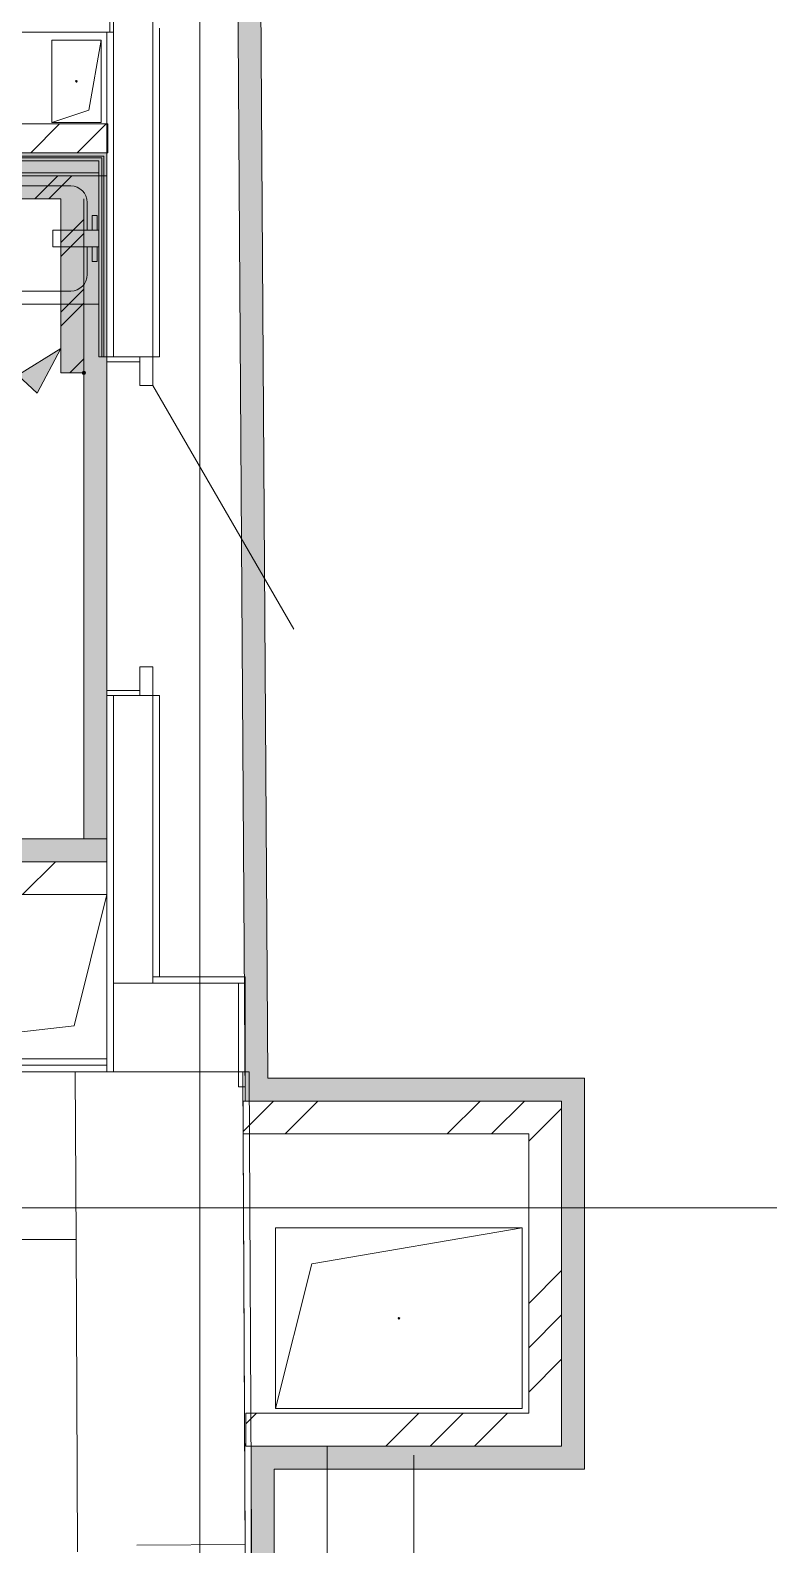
# Model space of a CAD drawing. Header units: millimetres. Extents: x 0 to 1189, y 0 to 841.
# Drawn here: x 298.51 to 320.97, y 360.62 to 406.71 of the extents above; entities that cross this region are included whole.
import ezdxf

# ---------------------------------------------------------------- set-up
doc = ezdxf.new("R2010")
doc.units = ezdxf.units.MM

msp = doc.modelspace()

# ---------------------------------------------------------------- hatches: boundary and pattern name
at = {"true_color": 0xf1d696}
h = msp.add_hatch(color=41, dxfattribs=at)
h.dxf.hatch_style = 2
h.paths.add_polyline_path([(305.741467, 374.821343), (305.041466, 374.821343), (304.306465, 487.121515), (305.007466, 487.121515)])
h = msp.add_hatch(color=41, dxfattribs=at)
h.dxf.hatch_style = 2
h.paths.add_polyline_path([(296.715453, 402.279385), (296.715453, 402.979386), (300.84546, 402.979386), (300.84546, 402.279385)])
h = msp.add_hatch(color=41, dxfattribs=at)
h.dxf.hatch_style = 2
h.paths.add_polyline_path([(300.84546, 381.407353), (300.145459, 382.107354), (300.145459, 402.279385), (300.84546, 402.979386)])
h = msp.add_hatch(color=41, dxfattribs=at)
h.dxf.hatch_style = 2
h.paths.add_polyline_path([(300.84546, 402.279385), (300.145459, 402.279385), (300.84546, 402.979386)])
at = {"true_color": 0xfd8379}
h = msp.add_hatch(color=11, dxfattribs=at)
h.dxf.hatch_style = 2
h.paths.add_polyline_path([(296.015452, 401.579384), (296.015452, 402.279385), (300.145459, 402.279385), (300.145459, 401.579384)])
h = msp.add_hatch(color=11, dxfattribs=at)
h.dxf.hatch_style = 2
h.paths.add_polyline_path([(299.445457, 401.579384), (300.145459, 401.579384), (300.145459, 396.279376), (299.445457, 396.279376)])
at = {"true_color": 0x0077b0}
h = msp.add_hatch(color=144, dxfattribs=at)
h.dxf.hatch_style = 2
h.paths.add_polyline_path([(299.445457, 397.025377), (298.720456, 395.660375), (298.135455, 396.206376)])
h = msp.add_hatch(color=7)
h.dxf.hatch_style = 2
h.paths.add_polyline_path([(300.096497, 396.325338), (300.077537, 396.279376), (300.096497, 396.233414), (300.142459, 396.214455), (300.188421, 396.233414), (300.21038, 396.282376), (300.191421, 396.328338), (300.145459, 396.347297)])
at = {"true_color": 0xa86b51}
h = msp.add_hatch(color=35, dxfattribs=at)
h.dxf.hatch_style = 2
h.paths.add_polyline_path([(290.045443, 381.407353), (290.045443, 382.107354), (300.84346, 382.107354), (300.84346, 381.407353)])
at = {"true_color": 0xf1d696}
h = msp.add_hatch(color=41, dxfattribs=at)
h.dxf.hatch_style = 2
h.paths.add_polyline_path([(300.145459, 382.107354), (300.84346, 382.107354), (300.84346, 381.407353)])
h = msp.add_hatch(color=41, dxfattribs=at)
h.dxf.hatch_style = 2
h.paths.add_polyline_path([(305.741467, 374.821343), (305.050466, 374.126342), (305.041466, 374.821343)])
h = msp.add_hatch(color=41, dxfattribs=at)
h.dxf.hatch_style = 2
h.paths.add_polyline_path([(305.741467, 374.821343), (305.745467, 374.121342), (305.045466, 374.121342)])
h = msp.add_hatch(color=41, dxfattribs=at)
h.dxf.hatch_style = 2
h.paths.add_polyline_path([(314.672481, 374.821343), (314.672481, 374.121342), (305.745467, 374.121342), (305.741467, 374.821343)])
h = msp.add_hatch(color=41, dxfattribs=at)
h.dxf.hatch_style = 2
h.paths.add_polyline_path([(314.672481, 374.121342), (315.372482, 374.821343), (315.372482, 374.121342)])
h = msp.add_hatch(color=41, dxfattribs=at)
h.dxf.hatch_style = 2
h.paths.add_polyline_path([(314.672481, 374.821343), (315.372482, 374.821343), (314.672481, 374.121342)])
h = msp.add_hatch(color=41, dxfattribs=at)
h.dxf.hatch_style = 2
h.paths.add_polyline_path([(315.372482, 363.621326), (314.672481, 363.621326), (314.672481, 374.121342), (315.372482, 374.121342)])
h = msp.add_hatch(color=41, dxfattribs=at)
h.dxf.hatch_style = 2
h.paths.add_polyline_path([(305.929467, 362.921325), (305.229466, 362.921325), (305.229466, 363.621326)])
h = msp.add_hatch(color=41, dxfattribs=at)
h.dxf.hatch_style = 2
h.paths.add_polyline_path([(305.929467, 363.621326), (305.929467, 362.921325), (305.229466, 363.621326)])
h = msp.add_hatch(color=41, dxfattribs=at)
h.dxf.hatch_style = 2
h.paths.add_polyline_path([(305.929467, 362.921325), (305.929467, 363.621326), (314.672481, 363.621326), (314.672481, 362.921325)])
h = msp.add_hatch(color=41, dxfattribs=at)
h.dxf.hatch_style = 2
h.paths.add_polyline_path([(314.672481, 363.621326), (315.372482, 362.921325), (314.672481, 362.921325)])
h = msp.add_hatch(color=41, dxfattribs=at)
h.dxf.hatch_style = 2
h.paths.add_polyline_path([(315.372482, 363.621326), (315.372482, 362.921325), (314.672481, 363.621326)])
h = msp.add_hatch(color=41, dxfattribs=at)
h.dxf.hatch_style = 2
h.paths.add_polyline_path([(305.929467, 352.92731), (305.229466, 352.92731), (305.229466, 362.921325), (305.929467, 362.921325)])

# ---------------------------------------------------------------- linework, layer by layer
at = {"color": 7, "lineweight": 0}
for points in [[(303.672464, 237.628134), (303.672464, 730.151886)], [(304.306465, 487.121515), (305.045466, 374.121342)], [(305.741467, 374.821343), (305.006466, 487.121515)], [(300.93246, 406.644392), (300.93246, 412.394401)], [(301.04546, 406.966392), (301.04546, 401.366384)], [(302.245462, 406.966392), (302.245462, 396.766377)], [(301.04546, 406.644392), (242.772371, 406.644392)], [(300.84546, 396.766377), (300.84546, 406.644392)], [(302.445462, 396.766377), (302.445462, 406.766392)], [(299.167457, 403.902388), (299.167457, 406.402392)], [(299.167457, 406.402392), (300.667459, 406.402392)], [(300.667459, 406.402392), (299.167457, 406.402392)], [(299.167457, 406.402392), (299.167457, 403.902388)], [(300.667459, 406.402392), (300.292459, 404.277388)], [(300.667459, 406.402392), (300.667459, 403.902388)], [(300.667459, 403.902388), (300.667459, 406.402392)], [(299.892458, 405.15239), (299.917458, 405.17739), (299.942458, 405.15239)], [(299.892458, 405.15239), (299.905458, 405.17439)], [(299.942458, 405.15239), (299.917458, 405.12739), (299.892458, 405.15239)], [(299.941458, 405.14639), (299.917458, 405.12739), (299.905458, 405.13039)], [(299.917458, 405.17739), (299.941458, 405.15939)], [(300.292459, 404.277388), (299.167457, 403.902388)], [(300.86746, 403.859388), (297.595455, 403.859388)], [(300.667459, 403.902388), (299.167457, 403.902388)], [(299.167457, 403.902388), (300.667459, 403.902388)], [(300.86746, 402.979386), (300.86746, 403.859388)], [(300.86746, 402.979386), (296.715453, 402.979386)], [(300.84546, 402.979386), (296.715453, 402.979386)], [(300.745459, 402.879386), (296.715453, 402.879386)], [(300.685459, 402.819386), (296.715453, 402.819386)], [(300.685459, 402.819386), (300.685459, 396.766377)], [(300.745459, 402.879386), (300.745459, 396.766377)], [(300.84546, 381.407353), (300.84546, 402.979386)], [(296.715453, 402.729386), (300.595459, 402.729386)], [(296.845454, 402.369385), (300.595459, 402.369385)], [(300.595459, 402.369385), (296.845454, 402.369385)], [(300.595459, 402.729386), (300.595459, 396.766377)], [(300.145459, 402.279385), (296.015452, 402.279385)], [(296.015452, 402.279385), (300.84546, 402.279385)], [(299.745458, 401.969385), (297.745455, 401.969385)], [(298.654456, 401.579384), (299.354457, 402.279385)], [(299.078457, 401.579384), (299.778458, 402.279385)], [(299.745458, 401.969385), (299.846185, 401.959221), (299.940021, 401.930072), (300.024951, 401.883955), (300.098958, 401.822885), (300.160029, 401.748877), (300.206146, 401.663947), (300.235295, 401.570111), (300.245459, 401.469384)], [(300.84546, 402.279385), (300.145459, 402.279385)], [(296.015452, 401.579384), (299.445457, 401.579384)], [(299.445457, 401.579384), (299.445457, 396.279376)], [(300.145459, 396.279376), (300.145459, 401.579384)], [(300.145459, 401.579384), (300.145459, 382.107354)], [(300.245459, 400.619383), (300.245459, 401.469384)], [(299.445457, 400.249382), (300.145459, 400.949383)], [(300.395459, 401.069383), (300.545459, 401.069383)], [(300.395459, 400.619383), (300.395459, 401.069383)], [(300.545459, 401.069383), (300.545459, 400.619383)], [(301.04546, 396.766377), (301.04546, 401.366384)], [(299.195457, 400.619383), (300.595459, 400.619383)], [(299.195457, 400.119382), (299.195457, 400.619383)], [(299.445457, 399.825382), (300.145459, 400.525383)], [(300.595459, 400.119382), (299.195457, 400.119382)], [(300.245459, 399.269381), (300.245459, 400.119382)], [(300.395459, 400.119382), (300.395459, 399.669381)], [(300.545459, 399.669381), (300.545459, 400.119382)], [(300.395459, 399.669381), (300.545459, 399.669381)], [(300.245459, 399.269381), (300.235295, 399.168654), (300.206146, 399.074818), (300.160029, 398.989888), (300.098958, 398.91588), (300.024951, 398.85481), (299.940021, 398.808692), (299.846185, 398.779544), (299.745458, 398.76938)], [(297.745455, 398.76938), (299.745458, 398.76938)], [(299.445457, 398.128379), (300.145459, 398.82838)], [(300.595459, 398.369379), (296.845454, 398.369379)], [(296.845454, 398.369379), (300.595459, 398.369379)], [(299.445457, 397.703378), (300.145459, 398.403379)], [(299.718458, 396.279376), (300.145459, 396.706377)], [(300.595459, 396.766377), (301.04546, 396.766377)], [(300.84546, 396.616377), (300.84546, 396.766377)], [(301.845461, 396.616377), (300.84546, 396.616377)], [(301.04546, 396.766377), (301.845461, 396.766377)], [(301.845461, 396.766377), (302.245462, 396.766377)], [(301.845461, 395.896376), (301.845461, 396.766377)], [(302.245462, 396.766377), (302.245462, 395.896376)], [(302.245462, 396.766377), (302.445462, 396.766377)], [(299.445457, 396.279376), (300.145459, 396.279376)], [(302.245462, 395.896376), (301.845461, 395.896376)], [(302.245462, 395.896376), (306.525468, 388.483364)], [(301.845461, 387.336362), (302.245462, 387.336362)], [(301.845461, 386.466361), (301.845461, 387.336362)], [(302.245462, 387.336362), (302.245462, 386.466361)], [(300.84546, 386.466361), (300.84546, 386.616361)], [(300.84546, 386.616361), (301.845461, 386.616361)], [(301.04546, 386.466361), (300.84546, 386.466361)], [(300.84546, 386.466361), (300.84546, 375.015344)], [(301.845461, 386.466361), (301.04546, 386.466361)], [(301.04546, 386.466361), (301.04546, 377.707348)], [(302.245462, 386.466361), (301.845461, 386.466361)], [(302.245462, 377.707348), (302.245462, 386.466361)], [(302.445462, 386.466361), (302.245462, 386.466361)], [(302.445462, 377.907348), (302.445462, 386.466361)], [(300.84346, 382.107354), (290.045443, 382.107354)], [(300.145459, 382.107354), (300.84346, 382.107354)], [(290.045443, 381.407353), (300.84346, 381.407353)], [(300.84546, 381.407353), (291.045445, 381.407353)], [(298.279456, 380.407352), (299.279457, 381.407353)], [(300.84546, 380.407352), (300.84546, 381.407353)], [(291.045445, 380.407352), (300.84546, 380.407352)], [(300.84546, 380.407352), (299.845458, 376.407346)], [(305.045466, 377.907348), (302.245462, 377.907348)], [(305.045466, 374.557343), (305.045466, 377.907348)], [(304.845466, 377.707348), (301.04546, 377.707348)], [(301.04546, 377.707348), (301.04546, 375.015344)], [(305.045466, 377.707348), (304.845466, 377.707348)], [(304.845466, 375.015344), (304.845466, 377.707348)], [(299.845458, 376.407346), (291.045445, 375.407344)], [(300.84346, 375.215344), (241.207369, 375.215344)], [(300.84546, 375.407344), (291.045445, 375.407344)], [(291.045445, 375.407344), (300.84546, 375.407344)], [(300.84346, 375.015344), (300.84346, 375.215344)], [(241.005368, 375.015344), (300.84346, 375.015344)], [(301.04546, 375.015344), (241.008368, 375.015344)], [(299.881458, 375.015344), (299.905458, 369.915336)], [(304.845466, 375.015344), (301.04546, 375.015344)], [(304.845466, 375.015344), (304.845466, 374.557343)], [(304.981466, 375.015344), (304.845466, 375.015344)], [(304.974466, 375.015344), (305.371467, 293.132219)], [(305.174466, 375.015344), (304.981466, 375.015344)], [(305.050466, 360.629322), (304.981466, 375.015344)], [(305.571467, 293.133219), (305.174466, 375.015344)], [(315.372482, 374.821343), (305.741467, 374.821343)], [(315.372482, 374.821343), (315.372482, 374.121342)], [(304.845466, 374.557343), (305.045466, 374.557343)], [(304.989466, 373.200341), (305.911467, 374.121342)], [(314.672481, 374.121342), (304.989466, 374.121342)], [(304.989466, 374.121342), (304.989466, 373.121341)], [(305.045466, 374.121342), (305.745467, 374.121342)], [(305.745467, 374.121342), (314.672481, 374.121342)], [(306.260468, 373.121341), (307.260469, 374.121342)], [(311.195475, 373.121341), (312.195477, 374.121342)], [(312.544477, 373.121341), (313.544479, 374.121342)], [(313.672479, 372.90034), (314.672481, 373.900342)], [(314.672481, 363.621326), (314.672481, 374.121342)], [(314.672481, 374.121342), (314.672481, 363.621326)], [(315.372482, 362.921325), (315.372482, 374.121342)], [(304.989466, 373.121341), (313.672479, 373.121341)], [(313.672479, 373.121341), (313.672479, 364.621328)], [(202.529309, 370.871337), (863.72632, 370.871337)], [(305.973467, 364.766328), (305.973467, 370.266336)], [(305.973467, 370.266336), (313.473479, 370.266336)], [(313.473479, 370.266336), (305.973467, 370.266336)], [(305.973467, 370.266336), (305.973467, 364.766328)], [(307.073469, 369.166335), (313.473479, 370.266336)], [(313.473479, 370.266336), (313.473479, 364.766328)], [(313.473479, 364.766328), (313.473479, 370.266336)], [(235.93436, 369.915336), (299.905458, 369.915336)], [(299.905458, 369.915336), (298.405456, 369.908336)], [(299.905458, 369.915336), (299.951458, 360.405321)], [(299.951458, 360.405321), (299.905458, 369.915336)], [(305.973467, 364.766328), (307.073469, 369.166335)], [(313.672479, 367.965333), (314.672481, 368.965334)], [(309.698473, 367.516332), (309.723473, 367.541332), (309.748473, 367.516332)], [(309.748473, 367.516332), (309.723473, 367.491332), (309.698473, 367.516332)], [(309.699473, 367.522332), (309.723473, 367.541332), (309.736473, 367.537332)], [(309.723473, 367.491332), (309.699473, 367.509332)], [(309.748473, 367.516332), (309.736473, 367.494332)], [(313.672479, 366.616331), (314.672481, 367.616332)], [(313.672479, 365.267329), (314.672481, 366.26733)], [(305.072466, 364.300327), (305.393467, 364.621328)], [(313.672479, 364.621328), (305.072466, 364.621328)], [(305.072466, 364.621328), (305.072466, 363.621326)], [(313.473479, 364.766328), (305.973467, 364.766328)], [(305.973467, 364.766328), (313.473479, 364.766328)], [(309.328473, 363.621326), (310.328474, 364.621328)], [(310.677475, 363.621326), (311.677476, 364.621328)], [(312.027477, 363.621326), (313.027478, 364.621328)], [(305.072466, 363.621326), (314.672481, 363.621326)], [(305.229466, 363.621326), (305.229466, 362.921325)], [(314.672481, 363.621326), (305.229466, 363.621326)], [(307.53947, 293.432219), (307.53947, 363.621326)], [(305.229466, 362.921325), (305.229466, 352.227309)], [(305.929467, 362.921325), (314.672481, 362.921325)], [(305.929467, 352.92731), (305.929467, 362.921325)], [(315.372482, 362.921325), (314.672481, 362.921325)], [(301.750461, 360.614322), (305.050466, 360.629322)]]:
    msp.add_lwpolyline(points, dxfattribs=at)
at = {"color": 250, "lineweight": 0, "true_color": 0x353535}
for points in [[(298.526456, 402.979386), (299.406457, 403.859388)], [(299.940458, 402.979386), (300.82046, 403.859388)]]:
    msp.add_lwpolyline(points, dxfattribs=at)
at = {"color": 144, "lineweight": 0, "true_color": 0x0077b0}
for points in [[(299.445457, 397.025377), (298.135455, 396.206376)], [(299.445457, 397.025377), (298.720456, 395.660375)], [(298.720456, 395.660375), (298.135455, 396.206376)]]:
    msp.add_lwpolyline(points, dxfattribs=at)
at = {"color": 253, "lineweight": 0, "true_color": 0x999999}
msp.add_lwpolyline([(310.174474, 363.351326), (310.174474, 293.452219)], dxfattribs=at)

doc.saveas('drawing.dxf')
